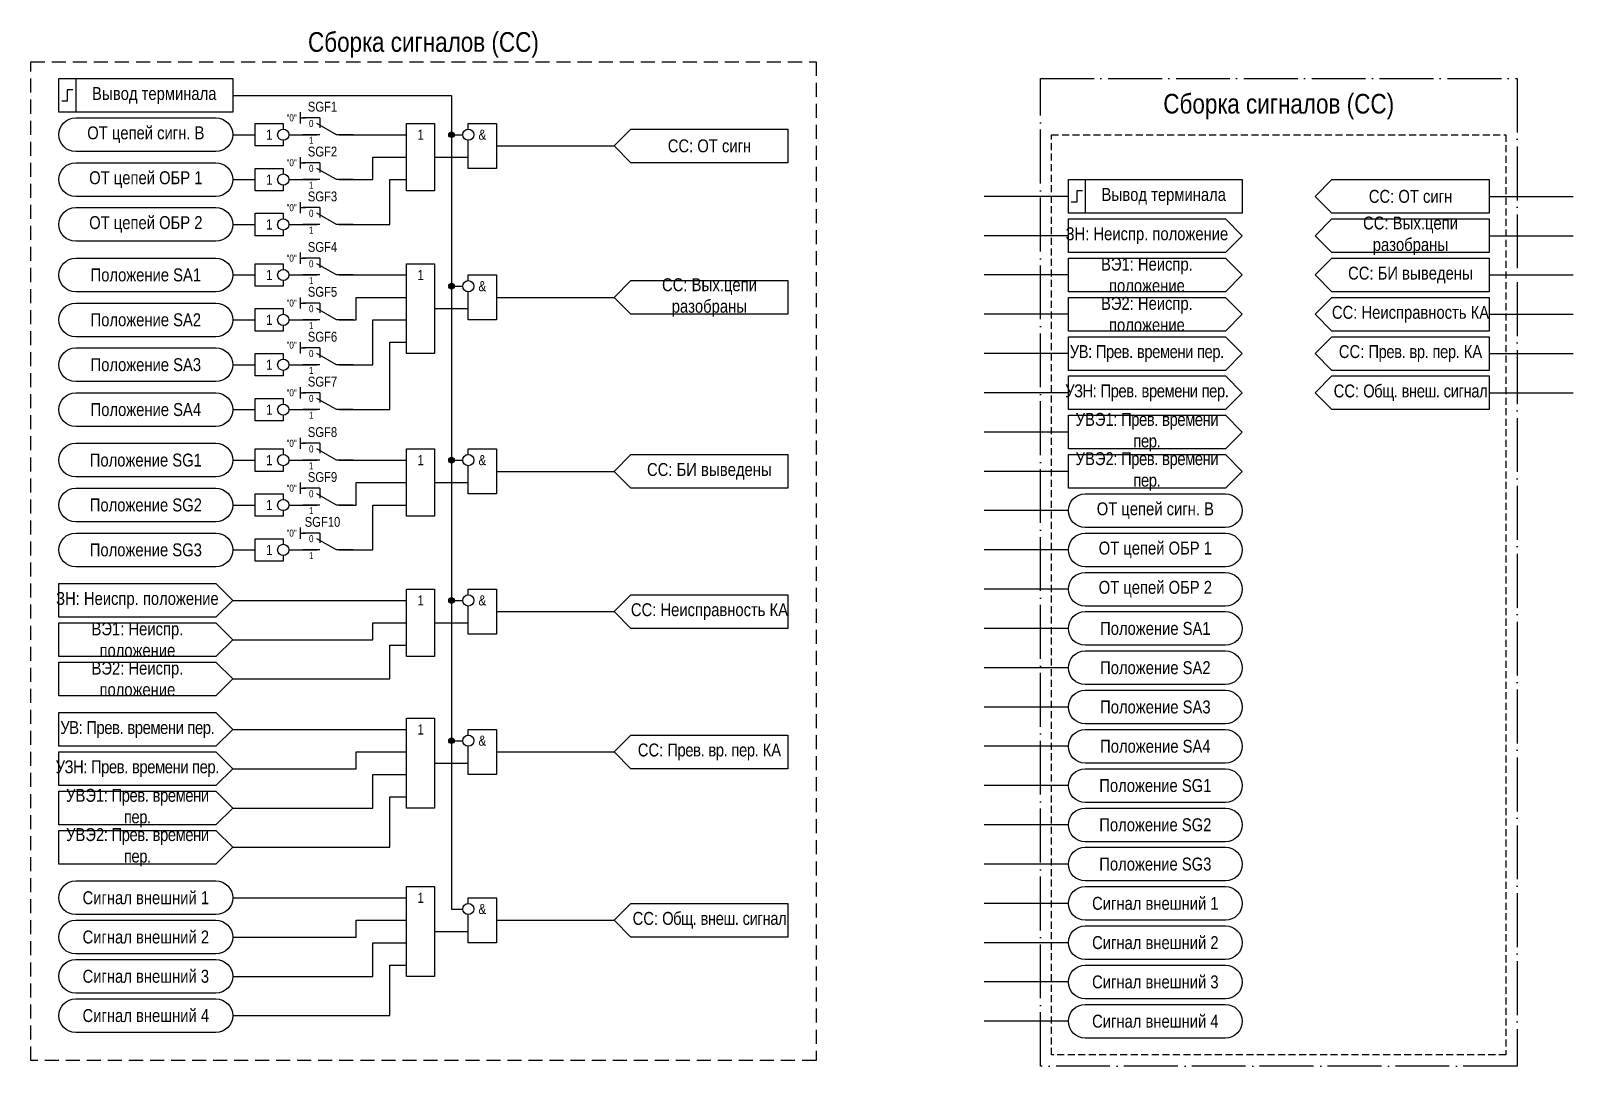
# Model space of a CAD drawing. Header units: millimetres. Extents: x 0 to 275, y -1 to 184.
import ezdxf
from ezdxf.enums import TextEntityAlignment as Align

# ---------------------------------------------------------------- set-up
doc = ezdxf.new("R2010")
doc.units = ezdxf.units.MM
doc.linetypes.add('ACAD_ISO04W100', pattern=[30, 24, -3, 0, -3])
doc.linetypes.add('штриховая2', pattern=[0.375, 0.25, -0.125])
doc.layers.add('TEXT', color=7, linetype='Continuous', lineweight=25)
doc.layers.add('Основная', color=7, linetype='Continuous')
doc.styles.add('2.5_Gost_RD', font='ARIALN.TTF', dxfattribs={"height": 2.5})
doc.styles.add('3.5_Gost_RD', font='ARIALN.TTF', dxfattribs={"height": 3.5})
doc.styles.add('Вывод', font='ARIALN.TTF', dxfattribs={"height": 2.5})
doc.styles.add('Компонент', font='ARIALN.TTF', dxfattribs={"height": 3.5})

# ---------------------------------------------------------------- blocks, each defined once
blk = doc.blocks.new('*U958')
at = {"layer": 'Основная', "ltscale": 0.35}
blk.add_line((6, 6), (6, 2.5), dxfattribs=at)
at = {"layer": 'Основная', "color": 0}
blk.add_line((0, 0), (7, 4), dxfattribs=at)
blk = doc.blocks.new('*U1038')
at = {"layer": 'Основная', "color": 0}
for p, q in [((-3, 6), (-9, 6)), ((-3, 0), (-9, 0)), ((9, 0), (3, 0))]:
    blk.add_line(p, q, dxfattribs=at)
at = {"layer": 'Основная', "ltscale": 0.25, "xscale": -1}
blk.add_blockref('*U958', (3, 0), dxfattribs=at)
at = {"layer": 'Основная'}
for tag, height, style, p in [('ОУ', 3.5, 'Компонент', (-2, 10)), ('В1', 2.5, 'Вывод', (-13, 6)), ('В2', 2.5, 'Вывод', (-6, 4)), ('В3', 2.5, 'Вывод', (-6, -2))]:
    blk.add_attdef(tag, text='', height=height, dxfattribs=dict(at, style=style)).set_placement(p, align=Align.MIDDLE_CENTER)
blk = doc.blocks.new('*U1039')
at = {"layer": 'Основная', "color": 0}
for p, q in [((-3, 6), (-9, 6)), ((-3, 0), (-9, 0)), ((9, 0), (3, 0))]:
    blk.add_line(p, q, dxfattribs=at)
at = {"layer": 'Основная', "ltscale": 0.25, "xscale": -1}
blk.add_blockref('*U958', (3, 0), dxfattribs=at)
at = {"layer": 'Основная'}
for tag, height, style, p in [('ОУ', 3.5, 'Компонент', (-2, 10)), ('В1', 2.5, 'Вывод', (-13, 7)), ('В2', 2.5, 'Вывод', (-6, 4)), ('В3', 2.5, 'Вывод', (-6, -2))]:
    blk.add_attdef(tag, text='', height=height, dxfattribs=dict(at, style=style)).set_placement(p, align=Align.MIDDLE_CENTER)
blk = doc.blocks.new('Точка')
at = {"ltscale": 100}
h = blk.add_hatch(color=256, dxfattribs=at)
h.dxf.hatch_style = 1
edge = h.paths.add_edge_path()
edge.add_arc((0, 0), 0.5, 0, 360)
blk.add_circle((0, 0), 0.5, dxfattribs=at)

msp = doc.modelspace()

# ---------------------------------------------------------------- linework, layer by layer
at = {"ltscale": 100}
for p, q in [((48, 169), (48, 167)), ((48, 168), (49, 168)), ((48, 161), (48, 159)), ((48, 160), (49, 160)), ((185, 154), (170, 154)), ((260, 154), (275, 154)), ((48, 153), (48, 151)), ((48, 152), (49, 152)), ((185, 147), (170, 147)), ((260, 147), (275, 147)), ((48, 144), (48, 142)), ((48, 143), (49, 143)), ((185, 140), (170, 140)), ((260, 140), (275, 140)), ((48, 136), (48, 134)), ((48, 135), (49, 135)), ((185, 133), (170, 133)), ((260, 133), (275, 133)), ((48, 128), (48, 126)), ((48, 127), (49, 127)), ((185, 126), (170, 126)), ((260, 126), (275, 126)), ((48, 120), (48, 118)), ((48, 119), (49, 119)), ((185, 119), (170, 119)), ((48, 111), (48, 109)), ((48, 110), (49, 110)), ((185, 112), (170, 112)), ((185, 105), (170, 105)), ((48, 103), (48, 101)), ((48, 102), (49, 102)), ((185, 98), (170, 98)), ((48, 95), (48, 93)), ((48, 94), (49, 94)), ((185, 91), (170, 91)), ((185, 84), (170, 84)), ((185, 77), (170, 77)), ((185, 70), (170, 70)), ((185, 63), (170, 63)), ((185, 56), (170, 56)), ((185, 49), (170, 49)), ((185, 42), (170, 42)), ((185, 35), (170, 35)), ((185, 28), (170, 28)), ((185, 21), (170, 21)), ((185, 14), (170, 14)), ((185, 7), (170, 7))]:
    msp.add_line(p, q, dxfattribs=at)
at = {"color": 3, "ltscale": 100}
msp.add_line((260, 119), (275, 119), dxfattribs=at)
at = {"linetype": 'штриховая2', "ltscale": 10}
msp.add_lwpolyline([(0, 178), (140, 178), (140, 0), (0, 0)], close=True, dxfattribs=at)
at = {"ltscale": 100}
for points in [[(5, 175), (8, 175), (8, 169), (5, 169)], [(5, 175), (36, 175), (36, 169), (5, 169)], [(67, 167), (72, 167), (72, 155), (67, 155)], [(185, 157), (188, 157), (188, 151), (185, 151)], [(185, 157), (216, 157), (216, 151), (185, 151)], [(67, 142), (72, 142), (72, 126), (67, 126)], [(67, 109), (72, 109), (72, 97), (67, 97)], [(67, 84), (72, 84), (72, 72), (67, 72)], [(67, 61), (72, 61), (72, 45), (67, 45)], [(67, 31), (72, 31), (72, 15), (67, 15)]]:
    msp.add_lwpolyline(points, close=True, dxfattribs=at)
at = {"color": 251, "linetype": 'ACAD_ISO04W100', "lineweight": 30, "ltscale": 0.4, "true_color": 0x58595b}
msp.add_lwpolyline([(180, 175), (265, 175), (265, -1), (180, -1)], close=True, dxfattribs=at)
at = {"lineweight": 30, "ltscale": 100}
for points in [[(7.5, 173), (6.5, 173), (6.5, 171), (5.5, 171)], [(187.5, 155), (186.5, 155), (186.5, 153), (185.5, 153)]]:
    msp.add_lwpolyline(points, dxfattribs=at)
at = {"ltscale": 100}
for points in [[(36, 172), (75, 172), (75, 27), (77, 27)], [(36, 172), (75, 172), (75, 165), (77, 165)], [(36, 172), (75, 172), (75, 138), (77, 138)], [(36, 172), (75, 172), (75, 107), (77, 107)], [(36, 172), (75, 172), (75, 82), (77, 82)], [(36, 172), (75, 172), (75, 57), (77, 57)], [(36, 165), (40, 165)], [(45, 164), (45, 163), (40, 163), (40, 167), (45, 167), (45, 166)], [(46, 165), (51, 165)], [(55, 165), (67, 165)], [(78, 166), (78, 167), (83, 167), (83, 159), (78, 159), (78, 164)], [(104, 163), (107, 166), (135, 166), (135, 160), (107, 160), (104, 163)], [(83, 163), (104, 163)], [(55, 157), (61, 157), (61, 161), (67, 161)], [(72, 161), (78, 161)], [(36, 157), (40, 157)], [(45, 156), (45, 155), (40, 155), (40, 159), (45, 159), (45, 158)], [(46, 157), (51, 157)], [(55, 149), (64, 149), (64, 157), (67, 157)], [(229, 154), (232, 157), (260, 157), (260, 151), (232, 151), (229, 154)], [(36, 149), (40, 149)], [(45, 148), (45, 147), (40, 147), (40, 151), (45, 151), (45, 150)], [(46, 149), (51, 149)], [(185, 150), (213, 150), (216, 147), (213, 144), (185, 144), (185, 150)], [(229, 147), (232, 150), (260, 150), (260, 144), (232, 144), (229, 147)], [(185, 143), (213, 143), (216, 140), (213, 137), (185, 137), (185, 143)], [(229, 140), (232, 143), (260, 143), (260, 137), (232, 137), (229, 140)], [(45, 139), (45, 138), (40, 138), (40, 142), (45, 142), (45, 141)], [(36, 140), (40, 140)], [(46, 140), (51, 140)], [(55, 140), (67, 140)], [(78, 139), (78, 140), (83, 140), (83, 132), (78, 132), (78, 137)], [(104, 136), (107, 139), (135, 139), (135, 133), (107, 133), (104, 136)], [(55, 132), (58, 132), (58, 136), (67, 136)], [(83, 136), (104, 136)], [(185, 136), (213, 136), (216, 133), (213, 130), (185, 130), (185, 136)], [(229, 133), (232, 136), (260, 136), (260, 130), (232, 130), (229, 133)], [(36, 132), (40, 132)], [(45, 131), (45, 130), (40, 130), (40, 134), (45, 134), (45, 133)], [(46, 132), (51, 132)], [(55, 124), (61, 124), (61, 132), (67, 132)], [(72, 134), (78, 134)], [(55, 116), (64, 116), (64, 128), (67, 128)], [(185, 129), (213, 129), (216, 126), (213, 123), (185, 123), (185, 129)], [(229, 126), (232, 129), (260, 129), (260, 123), (232, 123), (229, 126)], [(36, 124), (40, 124)], [(45, 123), (45, 122), (40, 122), (40, 126), (45, 126), (45, 125)], [(46, 124), (51, 124)], [(185, 122), (213, 122), (216, 119), (213, 116), (185, 116), (185, 122)], [(36, 116), (40, 116)], [(45, 115), (45, 114), (40, 114), (40, 118), (45, 118), (45, 117)], [(46, 116), (51, 116)], [(185, 115), (213, 115), (216, 112), (213, 109), (185, 109), (185, 115)], [(45, 106), (45, 105), (40, 105), (40, 109), (45, 109), (45, 108)], [(78, 108), (78, 109), (83, 109), (83, 101), (78, 101), (78, 106)], [(104, 105), (107, 108), (135, 108), (135, 102), (107, 102), (104, 105)], [(185, 108), (213, 108), (216, 105), (213, 102), (185, 102), (185, 108)], [(36, 107), (40, 107)], [(46, 107), (51, 107)], [(55, 107), (67, 107)], [(83, 105), (104, 105)], [(55, 99), (58, 99), (58, 103), (67, 103)], [(72, 103), (78, 103)], [(36, 99), (40, 99)], [(45, 98), (45, 97), (40, 97), (40, 101), (45, 101), (45, 100)], [(46, 99), (51, 99)], [(55, 91), (61, 91), (61, 99), (67, 99)], [(36, 91), (40, 91)], [(45, 90), (45, 89), (40, 89), (40, 93), (45, 93), (45, 92)], [(46, 91), (51, 91)], [(5, 85), (33, 85), (36, 82), (33, 79), (5, 79), (5, 85)], [(78, 83), (78, 84), (83, 84), (83, 76), (78, 76), (78, 81)], [(104, 80), (107, 83), (135, 83), (135, 77), (107, 77), (104, 80)], [(36, 82), (67, 82)], [(83, 80), (104, 80)], [(5, 78), (33, 78), (36, 75), (33, 72), (5, 72), (5, 78)], [(36, 75), (61, 75), (61, 78), (67, 78)], [(72, 78), (78, 78)], [(36, 68), (64, 68), (64, 74), (67, 74)], [(5, 71), (33, 71), (36, 68), (33, 65), (5, 65), (5, 71)], [(5, 62), (33, 62), (36, 59), (33, 56), (5, 56), (5, 62)], [(36, 59), (67, 59)], [(78, 58), (78, 59), (83, 59), (83, 51), (78, 51), (78, 56)], [(104, 55), (107, 58), (135, 58), (135, 52), (107, 52), (104, 55)], [(5, 55), (33, 55), (36, 52), (33, 49), (5, 49), (5, 55)], [(36, 52), (58, 52), (58, 55), (67, 55)], [(83, 55), (104, 55)], [(72, 53), (78, 53)], [(36, 45), (61, 45), (61, 51), (67, 51)], [(5, 48), (33, 48), (36, 45), (33, 42), (5, 42), (5, 48)], [(36, 38), (64, 38), (64, 47), (67, 47)], [(5, 41), (33, 41), (36, 38), (33, 35), (5, 35), (5, 41)], [(36, 29), (67, 29)], [(78, 28), (78, 29), (83, 29), (83, 21), (78, 21), (78, 26)], [(104, 25), (107, 28), (135, 28), (135, 22), (107, 22), (104, 25)], [(36, 22), (58, 22), (58, 25), (67, 25)], [(83, 25), (104, 25)], [(72, 23), (78, 23)], [(36, 15), (61, 15), (61, 21), (67, 21)], [(36, 8), (64, 8), (64, 17), (67, 17)]]:
    msp.add_lwpolyline(points, dxfattribs=at)
for points in [[(8, 162, -1), (8, 168), (33, 168, -1), (33, 162)], [(8, 154, -1), (8, 160), (33, 160, -1), (33, 154)], [(8, 146, -1), (8, 152), (33, 152, -1), (33, 146)], [(8, 137, -1), (8, 143), (33, 143, -1), (33, 137)], [(8, 129, -1), (8, 135), (33, 135, -1), (33, 129)], [(8, 121, -1), (8, 127), (33, 127, -1), (33, 121)], [(8, 113, -1), (8, 119), (33, 119, -1), (33, 113)], [(8, 104, -1), (8, 110), (33, 110, -1), (33, 104)], [(8, 96, -1), (8, 102), (33, 102, -1), (33, 96)], [(188, 95, -1), (188, 101), (213, 101, -1), (213, 95)], [(8, 88, -1), (8, 94), (33, 94, -1), (33, 88)], [(188, 88, -1), (188, 94), (213, 94, -1), (213, 88)], [(188, 81, -1), (188, 87), (213, 87, -1), (213, 81)], [(188, 74, -1), (188, 80), (213, 80, -1), (213, 74)], [(188, 67, -1), (188, 73), (213, 73, -1), (213, 67)], [(188, 60, -1), (188, 66), (213, 66, -1), (213, 60)], [(188, 53, -1), (188, 59), (213, 59, -1), (213, 53)], [(188, 46, -1), (188, 52), (213, 52, -1), (213, 46)], [(188, 39, -1), (188, 45), (213, 45, -1), (213, 39)], [(188, 32, -1), (188, 38), (213, 38, -1), (213, 32)], [(8, 26, -1), (8, 32), (33, 32, -1), (33, 26)], [(188, 25, -1), (188, 31), (213, 31, -1), (213, 25)], [(8, 19, -1), (8, 25), (33, 25, -1), (33, 19)], [(188, 18, -1), (188, 24), (213, 24, -1), (213, 18)], [(8, 12, -1), (8, 18), (33, 18, -1), (33, 12)], [(188, 11, -1), (188, 17), (213, 17, -1), (213, 11)], [(8, 5, -1), (8, 11), (33, 11, -1), (33, 5)], [(188, 4, -1), (188, 10), (213, 10, -1), (213, 4)]]:
    msp.add_lwpolyline(points, format="xyb", close=True, dxfattribs=at)
at = {"linetype": 'штриховая2', "ltscale": 5}
msp.add_lwpolyline([(182, 165), (263, 165), (263, 1), (182, 1)], close=True, dxfattribs=at)
at = {"color": 3, "ltscale": 100}
msp.add_lwpolyline([(229, 119), (232, 122), (260, 122), (260, 116), (232, 116), (229, 119)], dxfattribs=at)
at = {"ltscale": 100}
for centre in [(45, 165), (78, 165), (45, 157), (45, 149), (45, 140), (78, 138), (45, 132), (45, 124), (45, 116), (45, 107), (78, 107), (45, 99), (45, 91), (78, 82), (78, 57), (78, 27)]:
    msp.add_circle(centre, 1, dxfattribs=at)

# ---------------------------------------------------------------- block references
for p in [(75, 165), (75, 138), (75, 107), (75, 82), (75, 57)]:
    msp.add_blockref('Точка', p, dxfattribs=at)
at = {"layer": 'Основная', "ltscale": 0.25, "xscale": 0.5, "yscale": 0.5, "zscale": 0.5}
for name, p, values in [('*U1038', (53, 165), {'ОУ': 'SGF1', 'В1': '"0"', 'В2': '0', 'В3': '1'}), ('*U1038', (53, 157), {'ОУ': 'SGF2', 'В1': '"0"', 'В2': '0', 'В3': '1'}), ('*U1038', (53, 149), {'ОУ': 'SGF3', 'В1': '"0"', 'В2': '0', 'В3': '1'}), ('*U1038', (53, 140), {'ОУ': 'SGF4', 'В1': '"0"', 'В2': '0', 'В3': '1'}), ('*U1038', (53, 132), {'ОУ': 'SGF5', 'В1': '"0"', 'В2': '0', 'В3': '1'}), ('*U1039', (53, 124), {'ОУ': 'SGF6', 'В1': '"0"', 'В2': '0', 'В3': '1'}), ('*U1038', (53, 116), {'ОУ': 'SGF7', 'В1': '"0"', 'В2': '0', 'В3': '1'}), ('*U1038', (53, 107), {'ОУ': 'SGF8', 'В1': '"0"', 'В2': '0', 'В3': '1'}), ('*U1038', (53, 99), {'ОУ': 'SGF9', 'В1': '"0"', 'В2': '0', 'В3': '1'}), ('*U1038', (53, 91), {'ОУ': 'SGF10', 'В1': '"0"', 'В2': '0', 'В3': '1'})]:
    msp.add_blockref(name, p, dxfattribs=at).add_auto_attribs(values)

# ---------------------------------------------------------------- texts
at = {"color": 30, "ltscale": 100, "char_height": 3.5, "attachment_point": 5, "style": '3.5_Gost_RD'}
for insert, width in [((70, 181), 140), ((222.5, 170), 85)]:
    msp.add_mtext('Сборка сигналов (СС)', dxfattribs=dict(at, insert=insert, width=width))
at = {"ltscale": 100, "attachment_point": 5, "style": '2.5_Gost_RD'}
for s, insert, char_height, width in [('\\pt11.5;ОТ цепей сигн. В', (20.5, 165), 2.3, 31), ('1', (42.5, 165), 1.8, 5), ('1', (69.5, 165), 1.8, 5), ('&', (80.5, 165), 1.8, 5), ('СС: ОТ сигн', (121, 163), 2.3, 28), ('ОТ цепей ОБР 1', (20.5, 157), 2.3, 31), ('1', (42.5, 157), 1.8, 5), ('СС: ОТ сигн', (246, 154), 2.3, 28), ('ОТ цепей ОБР 2', (20.5, 149), 2.3, 31), ('1', (42.5, 149), 1.8, 5), ('СС: Вых.цепи разобраны', (246, 147), 2.3, 28), ('Положение SA1', (20.5, 140), 2.3, 31), ('1', (42.5, 140), 1.8, 5), ('1', (69.5, 140), 1.8, 5), ('СС: БИ выведены', (246, 140), 2.3, 28), ('&', (80.5, 138), 1.8, 5), ('СС: Вых.цепи разобраны', (121, 136), 2.3, 28), ('Положение SA2', (20.5, 132), 2.3, 31), ('1', (42.5, 132), 1.8, 5), ('СС: Неисправность КА', (246, 133), 2.3, 28), ('СС: {\\T0.95;Прев. вр. пер.} КА', (246, 126), 2.3, 28), ('Положение SA3', (20.5, 124), 2.3, 31), ('1', (42.5, 124), 1.8, 5), ('Положение SA4', (20.5, 116), 2.3, 31), ('1', (42.5, 116), 1.8, 5), ('Положение SG1', (20.5, 107), 2.3, 31), ('1', (42.5, 107), 1.8, 5), ('1', (69.5, 107), 1.8, 5), ('&', (80.5, 107), 1.8, 5), ('СС: БИ выведены', (121, 105), 2.3, 28), ('\\pt23;Положение SG2', (20.5, 99), 2.3, 31), ('1', (42.5, 99), 1.8, 5), ('\\pt11.5;ОТ цепей сигн. В', (200.5, 98), 2.3, 31), ('Положение SG3', (20.5, 91), 2.3, 31), ('1', (42.5, 91), 1.8, 5), ('ОТ цепей ОБР 1', (200.5, 91), 2.3, 31), ('ОТ цепей ОБР 2', (200.5, 84), 2.3, 31), ('1', (69.5, 82), 1.8, 5), ('&', (80.5, 82), 1.8, 5), ('СС: Неисправность КА', (121, 80), 2.3, 28), ('Положение SA1', (200.5, 77), 2.3, 31), ('Положение SA2', (200.5, 70), 2.3, 31), ('Положение SA3', (200.5, 63), 2.3, 31), ('1', (69.5, 59), 1.8, 5), ('&', (80.5, 57), 1.8, 5), ('СС: {\\T0.95;Прев. вр. пер.} КА', (121, 55), 2.3, 28), ('Положение SA4', (200.5, 56), 2.3, 31), ('Положение SG1', (200.5, 49), 2.3, 31), ('\\pt23;Положение SG2', (200.5, 42), 2.3, 31), ('Положение SG3', (200.5, 35), 2.3, 31), ('Сигнал внешний 1', (20.5, 29), 2.3, 31), ('1', (69.5, 29), 1.8, 5), ('&', (80.5, 27), 1.8, 5), ('Сигнал внешний 1', (200.5, 28), 2.3, 31), ('СС: {\\T0.95;Общ. внеш. сигнал}', (121, 25), 2.3, 28), ('Сигнал внешний 2', (20.5, 22), 2.3, 31), ('Сигнал внешний 2', (200.5, 21), 2.3, 31), ('Сигнал внешний 3', (20.5, 15), 2.3, 31), ('Сигнал внешний 3', (200.5, 14), 2.3, 31), ('Сигнал внешний 4', (20.5, 8), 2.3, 31), ('Сигнал внешний 4', (200.5, 7), 2.3, 31)]:
    msp.add_mtext(s, dxfattribs=dict(at, insert=insert, char_height=char_height, width=width))
at = {"color": 3, "ltscale": 100, "insert": (246, 119), "char_height": 2.3, "width": 28, "attachment_point": 5, "style": '2.5_Gost_RD'}
msp.add_mtext('СС: {\\T0.95;Общ. внеш. сигнал}', dxfattribs=at)
at = {"layer": 'TEXT', "ltscale": 100, "char_height": 2.3, "width": 28, "attachment_point": 5, "style": '2.5_Gost_RD'}
for s, insert in [('Вывод терминала', (22, 172)), ('Вывод терминала', (202, 154)), ('ЗН: Неиспр. положение', (199, 147)), ('ВЭ1: Неиспр. положение', (199, 140)), ('ВЭ2: Неиспр. положение', (199, 133)), ('{\\T0.95;УВ: Прев. времени пер.}', (199, 126)), ('{\\T0.95;УЗН: Прев. времени пер.}', (199, 119)), ('УВЭ{\\T0.95;1: Прев. времени пер.}', (199, 112)), ('УВЭ{\\T0.95;2: Прев. времени пер.}', (199, 105)), ('ЗН: Неиспр. положение', (19, 82)), ('ВЭ1: Неиспр. положение', (19, 75)), ('ВЭ2: Неиспр. положение', (19, 68)), ('{\\T0.95;УВ: Прев. времени пер.}', (19, 59)), ('{\\T0.95;УЗН: Прев. времени пер.}', (19, 52)), ('УВЭ{\\T0.95;1: Прев. времени пер.}', (19, 45)), ('УВЭ{\\T0.95;2: Прев. времени пер.}', (19, 38))]:
    msp.add_mtext(s, dxfattribs=dict(at, insert=insert))

doc.saveas('drawing.dxf')
